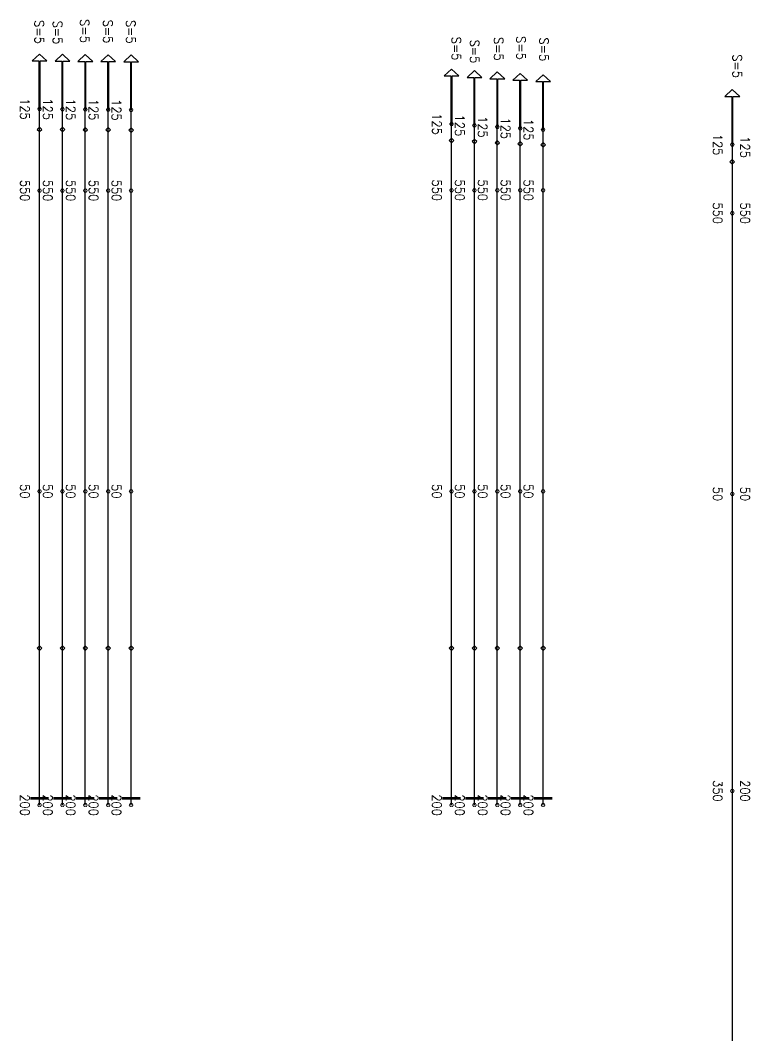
# Model space of a CAD drawing. Header units: millimetres. Extents: x -24156 to 1128921, y -12387 to 212709.
# Drawn here: x 812281 to 828214, y 58611 to 80799 of the extents above; entities that cross this region are included whole.
import ezdxf

# ---------------------------------------------------------------- set-up
doc = ezdxf.new("R2010")
doc.units = ezdxf.units.MM
doc.header["$MEASUREMENT"] = 0
doc.layers.add('Current_plane_Tendon', color=7, linetype='Continuous', true_color=0xab0000)
doc.styles.get("Standard").update_dxf_attribs({"font": 'arial.ttf'})

msp = doc.modelspace()

# ---------------------------------------------------------------- linework, layer by layer
at = {"layer": 'Current_plane_Tendon', "color": 14, "linetype": 'Continuous', "true_color": 0xab0000}
for points in [[(812712.8, 78862.9), (812712.8, 79912.9), (812862.8, 79912.9), (812700.8, 80062.9), (812538.8, 79912.9), (812688.8, 79912.9), (812688.8, 78862.9)], [(813212.8, 78857.7), (813212.8, 79907.7), (813362.8, 79907.7), (813200.8, 80057.7), (813038.8, 79907.7), (813188.8, 79907.7), (813188.8, 78857.7)], [(813712.8, 78852.4), (813712.8, 79902.4), (813862.8, 79902.4), (813700.8, 80052.4), (813538.8, 79902.4), (813688.8, 79902.4), (813688.8, 78852.4)], [(814212.8, 78847.1), (814212.8, 79897.1), (814362.8, 79897.1), (814200.8, 80047.1), (814038.8, 79897.1), (814188.8, 79897.1), (814188.8, 78847.1)], [(814712.8, 78841.8), (814712.8, 79891.8), (814862.8, 79891.8), (814700.8, 80041.8), (814538.8, 79891.8), (814688.8, 79891.8), (814688.8, 78841.8)], [(821712.8, 78532.7), (821712.8, 79582.7), (821862.8, 79582.7), (821700.8, 79732.7), (821538.8, 79582.7), (821688.8, 79582.7), (821688.8, 78532.7)], [(822212.8, 78501.9), (822212.8, 79551.9), (822362.8, 79551.9), (822200.8, 79701.9), (822038.8, 79551.9), (822188.8, 79551.9), (822188.8, 78501.9)], [(822712.8, 78471), (822712.8, 79521), (822862.8, 79521), (822700.8, 79671), (822538.8, 79521), (822688.8, 79521), (822688.8, 78471)], [(823212.8, 78440.2), (823212.8, 79490.2), (823362.8, 79490.2), (823200.8, 79640.2), (823038.8, 79490.2), (823188.8, 79490.2), (823188.8, 78440.2)], [(823712.8, 78409.4), (823712.8, 79459.4), (823862.8, 79459.4), (823700.8, 79609.4), (823538.8, 79459.4), (823688.8, 79459.4), (823688.8, 78409.4)], [(812750.8, 67077.9), (812700.8, 67127.9), (812650.8, 67077.9), (812700.8, 67027.9), (812750.8, 67077.9)], [(813250.8, 67077.9), (813200.8, 67127.9), (813150.8, 67077.9), (813200.8, 67027.9), (813250.8, 67077.9)], [(813750.8, 67077.9), (813700.8, 67127.9), (813650.8, 67077.9), (813700.8, 67027.9), (813750.8, 67077.9)], [(814250.8, 67077.9), (814200.8, 67127.9), (814150.8, 67077.9), (814200.8, 67027.9), (814250.8, 67077.9)], [(814750.8, 67077.9), (814700.8, 67127.9), (814650.8, 67077.9), (814700.8, 67027.9), (814750.8, 67077.9)], [(821750.8, 67077.9), (821700.8, 67127.9), (821650.8, 67077.9), (821700.8, 67027.9), (821750.8, 67077.9)], [(822250.8, 67077.9), (822200.8, 67127.9), (822150.8, 67077.9), (822200.8, 67027.9), (822250.8, 67077.9)], [(822750.8, 67077.9), (822700.8, 67127.9), (822650.8, 67077.9), (822700.8, 67027.9), (822750.8, 67077.9)], [(823250.8, 67077.9), (823200.8, 67127.9), (823150.8, 67077.9), (823200.8, 67027.9), (823250.8, 67077.9)], [(823750.8, 67077.9), (823700.8, 67127.9), (823650.8, 67077.9), (823700.8, 67027.9), (823750.8, 67077.9)]]:
    msp.add_lwpolyline(points, close=True, dxfattribs=at)
for points, elevation in [([(827845.8, 78083.6), (827845.8, 79133.6), (827995.8, 79133.6), (827833.8, 79283.6), (827671.8, 79133.6), (827821.8, 79133.6), (827821.8, 78083.6)], -92.7), ([(812750.8, 78416.5), (812700.8, 78466.5), (812650.8, 78416.5), (812700.8, 78366.5), (812750.8, 78416.5)], 125), ([(813250.8, 78412.6), (813200.8, 78462.6), (813150.8, 78412.6), (813200.8, 78362.6), (813250.8, 78412.6)], 125), ([(813750.8, 78408.6), (813700.8, 78458.6), (813650.8, 78408.6), (813700.8, 78358.6), (813750.8, 78408.6)], 125), ([(814250.8, 78404.7), (814200.8, 78454.7), (814150.8, 78404.7), (814200.8, 78354.7), (814250.8, 78404.7)], 125), ([(814750.8, 78400.7), (814700.8, 78450.7), (814650.8, 78400.7), (814700.8, 78350.7), (814750.8, 78400.7)], 125), ([(821750.8, 78170.9), (821700.8, 78220.9), (821650.8, 78170.9), (821700.8, 78120.9), (821750.8, 78170.9)], 125), ([(822250.8, 78147.8), (822200.8, 78197.8), (822150.8, 78147.8), (822200.8, 78097.8), (822250.8, 78147.8)], 125), ([(822750.8, 78124.7), (822700.8, 78174.7), (822650.8, 78124.7), (822700.8, 78074.7), (822750.8, 78124.7)], 125), ([(823250.8, 78101.6), (823200.8, 78151.6), (823150.8, 78101.6), (823200.8, 78051.6), (823250.8, 78101.6)], 125), ([(823750.8, 78078.4), (823700.8, 78128.4), (823650.8, 78078.4), (823700.8, 78028.4), (823750.8, 78078.4)], 125), ([(827883.7, 77708.9), (827833.7, 77758.9), (827783.7, 77708.9), (827833.7, 77658.9), (827883.7, 77708.9)], 32.3)]:
    msp.add_lwpolyline(points, close=True, dxfattribs=dict(at, elevation=elevation))
at = {"layer": 'Current_plane_Tendon', "color": 14, "linetype": 'Continuous', "true_color": 0xab0000, "const_width": 20}
for points in [[(812740.8, 78862.9), (812720.8, 78897.6), (812680.8, 78897.6), (812660.8, 78862.9), (812680.8, 78828.3), (812720.8, 78828.3)], [(813240.8, 78857.7), (813220.8, 78892.3), (813180.8, 78892.3), (813160.8, 78857.7), (813180.8, 78823), (813220.8, 78823)], [(813740.8, 78852.4), (813720.8, 78887), (813680.8, 78887), (813660.8, 78852.4), (813680.8, 78817.7), (813720.8, 78817.7)], [(814240.8, 78847.1), (814220.8, 78881.7), (814180.8, 78881.7), (814160.8, 78847.1), (814180.8, 78812.5), (814220.8, 78812.5)], [(814740.8, 78841.8), (814720.8, 78876.5), (814680.8, 78876.5), (814660.8, 78841.8), (814680.8, 78807.2), (814720.8, 78807.2)], [(821740.8, 78532.7), (821720.8, 78567.3), (821680.8, 78567.3), (821660.8, 78532.7), (821680.8, 78498), (821720.8, 78498)], [(822240.8, 78501.9), (822220.8, 78536.5), (822180.8, 78536.5), (822160.8, 78501.9), (822180.8, 78467.2), (822220.8, 78467.2)], [(822740.8, 78471), (822720.8, 78505.7), (822680.8, 78505.7), (822660.8, 78471), (822680.8, 78436.4), (822720.8, 78436.4)], [(823240.8, 78440.2), (823220.8, 78474.9), (823180.8, 78474.9), (823160.8, 78440.2), (823180.8, 78405.6), (823220.8, 78405.6)], [(823740.8, 78409.4), (823720.8, 78444), (823680.8, 78444), (823660.8, 78409.4), (823680.8, 78374.8), (823720.8, 78374.8)]]:
    msp.add_lwpolyline(points, close=True, dxfattribs=at)
for points, elevation in [([(827873.8, 78083.6), (827853.8, 78118.3), (827813.8, 78118.3), (827793.8, 78083.6), (827813.8, 78049), (827853.8, 78049)], -92.7), ([(812740.8, 77077.3), (812720.8, 77112), (812680.8, 77112), (812660.8, 77077.3), (812680.8, 77042.7), (812720.8, 77042.7)], 75), ([(813240.8, 77077.3), (813220.8, 77112), (813180.8, 77112), (813160.8, 77077.3), (813180.8, 77042.7), (813220.8, 77042.7)], 75), ([(813740.8, 77077.3), (813720.8, 77112), (813680.8, 77112), (813660.8, 77077.3), (813680.8, 77042.7), (813720.8, 77042.7)], 75), ([(814240.8, 77077.3), (814220.8, 77112), (814180.8, 77112), (814160.8, 77077.3), (814180.8, 77042.7), (814220.8, 77042.7)], 75), ([(814740.8, 77077.3), (814720.8, 77112), (814680.8, 77112), (814660.8, 77077.3), (814680.8, 77042.7), (814720.8, 77042.7)], 75), ([(821740.8, 77085.6), (821720.8, 77120.2), (821680.8, 77120.2), (821660.8, 77085.6), (821680.8, 77050.9), (821720.8, 77050.9)], 75), ([(822240.8, 77085.6), (822220.8, 77120.2), (822180.8, 77120.2), (822160.8, 77085.6), (822180.8, 77050.9), (822220.8, 77050.9)], 75), ([(822740.8, 77085.6), (822720.8, 77120.2), (822680.8, 77120.2), (822660.8, 77085.6), (822680.8, 77050.9), (822720.8, 77050.9)], 75), ([(823240.8, 77085.6), (823220.8, 77120.2), (823180.8, 77120.2), (823160.8, 77085.6), (823180.8, 77050.9), (823220.8, 77050.9)], 75), ([(823740.8, 77085.6), (823720.8, 77120.2), (823680.8, 77120.2), (823660.8, 77085.6), (823680.8, 77050.9), (823720.8, 77050.9)], 75), ([(827873.7, 76584.6), (827853.7, 76619.3), (827813.7, 76619.3), (827793.7, 76584.6), (827813.7, 76550), (827853.7, 76550)], -17.7), ([(812740.8, 70505.8), (812720.8, 70540.4), (812680.8, 70540.4), (812660.8, 70505.8), (812680.8, 70471.1), (812720.8, 70471.1)], -350), ([(813240.8, 70505.8), (813220.8, 70540.4), (813180.8, 70540.4), (813160.8, 70505.8), (813180.8, 70471.1), (813220.8, 70471.1)], -350), ([(813740.8, 70505.8), (813720.8, 70540.4), (813680.8, 70540.4), (813660.8, 70505.8), (813680.8, 70471.1), (813720.8, 70471.1)], -350), ([(814240.8, 70505.8), (814220.8, 70540.4), (814180.8, 70540.4), (814160.8, 70505.8), (814180.8, 70471.1), (814220.8, 70471.1)], -350), ([(814740.8, 70505.8), (814720.8, 70540.4), (814680.8, 70540.4), (814660.8, 70505.8), (814680.8, 70471.1), (814720.8, 70471.1)], -350), ([(821740.8, 70505.8), (821720.8, 70540.4), (821680.8, 70540.4), (821660.8, 70505.8), (821680.8, 70471.1), (821720.8, 70471.1)], -350), ([(822240.8, 70505.8), (822220.8, 70540.4), (822180.8, 70540.4), (822160.8, 70505.8), (822180.8, 70471.1), (822220.8, 70471.1)], -350), ([(822740.8, 70505.8), (822720.8, 70540.4), (822680.8, 70540.4), (822660.8, 70505.8), (822680.8, 70471.1), (822720.8, 70471.1)], -350), ([(823240.8, 70505.8), (823220.8, 70540.4), (823180.8, 70540.4), (823160.8, 70505.8), (823180.8, 70471.1), (823220.8, 70471.1)], -350), ([(823740.8, 70505.8), (823720.8, 70540.4), (823680.8, 70540.4), (823660.8, 70505.8), (823680.8, 70471.1), (823720.8, 70471.1)], -350), ([(827873.7, 70449.5), (827853.7, 70484.1), (827813.7, 70484.1), (827793.7, 70449.5), (827813.7, 70414.8), (827853.7, 70414.8)], -200), ([(827873.7, 63958.3), (827853.7, 63992.9), (827813.7, 63992.9), (827793.7, 63958.3), (827813.7, 63923.6), (827853.7, 63923.6)], -50), ([(812740.8, 63650), (812720.8, 63684.6), (812680.8, 63684.6), (812660.8, 63650), (812680.8, 63615.4), (812720.8, 63615.4)], -200), ([(813240.8, 63650), (813220.8, 63684.6), (813180.8, 63684.6), (813160.8, 63650), (813180.8, 63615.4), (813220.8, 63615.4)], -200), ([(813740.8, 63650), (813720.8, 63684.6), (813680.8, 63684.6), (813660.8, 63650), (813680.8, 63615.4), (813720.8, 63615.4)], -200), ([(814240.8, 63650), (814220.8, 63684.6), (814180.8, 63684.6), (814160.8, 63650), (814180.8, 63615.4), (814220.8, 63615.4)], -200), ([(814740.8, 63650), (814720.8, 63684.6), (814680.8, 63684.6), (814660.8, 63650), (814680.8, 63615.4), (814720.8, 63615.4)], -200), ([(821740.8, 63650), (821720.8, 63684.6), (821680.8, 63684.6), (821660.8, 63650), (821680.8, 63615.4), (821720.8, 63615.4)], -200), ([(822240.8, 63650), (822220.8, 63684.6), (822180.8, 63684.6), (822160.8, 63650), (822180.8, 63615.4), (822220.8, 63615.4)], -200), ([(822740.8, 63650), (822720.8, 63684.6), (822680.8, 63684.6), (822660.8, 63650), (822680.8, 63615.4), (822720.8, 63615.4)], -200), ([(823240.8, 63650), (823220.8, 63684.6), (823180.8, 63684.6), (823160.8, 63650), (823180.8, 63615.4), (823220.8, 63615.4)], -200), ([(823740.8, 63650), (823720.8, 63684.6), (823680.8, 63684.6), (823660.8, 63650), (823680.8, 63615.4), (823720.8, 63615.4)], -200)]:
    msp.add_lwpolyline(points, close=True, dxfattribs=dict(at, elevation=elevation))
at = {"layer": 'Current_plane_Tendon', "color": 14, "linetype": 'Continuous', "true_color": 0xab0000, "const_width": 60, "elevation": -200}
for points in [[(812500.8, 63800), (812900.8, 63800)], [(813000.8, 63800), (813400.8, 63800)], [(813500.8, 63800), (813900.8, 63800)], [(814000.8, 63800), (814400.8, 63800)], [(814500.8, 63800), (814900.8, 63800)], [(821500.8, 63800), (821900.8, 63800)], [(822000.8, 63800), (822400.8, 63800)], [(822500.8, 63800), (822900.8, 63800)], [(823000.8, 63800), (823400.8, 63800)], [(823500.8, 63800), (823900.8, 63800)]]:
    msp.add_lwpolyline(points, dxfattribs=at)
at = {"layer": 'Current_plane_Tendon', "color": 14, "linetype": 'Continuous', "true_color": 0xab0000}
for points in [[(812700.8, 77077.3, 75), (812700.8, 77255.9, 74.2), (812700.8, 77434.5, 72), (812700.8, 77613, 68.3), (812700.8, 77791.6, 63), (812700.8, 77970.1, 56.3), (812700.8, 78148.7, 48), (812700.8, 78327.3, 38.2), (812700.8, 78505.8, 27), (812700.8, 78684.4, 14.2), (812700.8, 78862.9, 0)], [(813200.8, 77077.3, 75), (813200.8, 77239.2, 74.4), (813200.8, 77401, 72.5), (813200.8, 77562.9, 69.4), (813200.8, 77724.7, 65.1), (813200.8, 77886.6, 59.5), (813200.8, 78048.4, 52.7), (813200.8, 78210.3, 44.6), (813200.8, 78372.1, 35.3), (813200.8, 78534, 24.8), (813200.8, 78695.8, 13), (813200.8, 78857.7, 0)], [(813700.8, 77077.3, 75), (813700.8, 77254.8, 74.2), (813700.8, 77432.3, 72), (813700.8, 77609.9, 68.3), (813700.8, 77787.4, 63), (813700.8, 77964.9, 56.3), (813700.8, 78142.4, 48), (813700.8, 78319.9, 38.2), (813700.8, 78497.4, 27), (813700.8, 78674.9, 14.2), (813700.8, 78852.4, 0)], [(814200.8, 77077.3, 75), (814200.8, 77238.2, 74.4), (814200.8, 77399.1, 72.5), (814200.8, 77560, 69.4), (814200.8, 77720.9, 65.1), (814200.8, 77881.8, 59.5), (814200.8, 78042.7, 52.7), (814200.8, 78203.6, 44.6), (814200.8, 78364.4, 35.3), (814200.8, 78525.3, 24.8), (814200.8, 78686.2, 13), (814200.8, 78847.1, 0)], [(814700.8, 77077.3, 75), (814700.8, 77237.7, 74.4), (814700.8, 77398.2, 72.5), (814700.8, 77558.6, 69.4), (814700.8, 77719, 65.1), (814700.8, 77879.4, 59.5), (814700.8, 78039.8, 52.7), (814700.8, 78200.2, 44.6), (814700.8, 78360.6, 35.3), (814700.8, 78521, 24.8), (814700.8, 78681.4, 13), (814700.8, 78841.8, 0)], [(821700.8, 77085.6, 75), (821700.8, 77230.3, 74.2), (821700.8, 77375, 72), (821700.8, 77519.7, 68.3), (821700.8, 77664.4, 63), (821700.8, 77809.1, 56.3), (821700.8, 77953.8, 48), (821700.8, 78098.5, 38.2), (821700.8, 78243.3, 27), (821700.8, 78388, 14.2), (821700.8, 78532.7, 0)], [(822200.8, 77085.6, 75), (822200.8, 77214.3, 74.4), (822200.8, 77343.1, 72.5), (822200.8, 77471.8, 69.4), (822200.8, 77600.6, 65.1), (822200.8, 77729.3, 59.5), (822200.8, 77858.1, 52.7), (822200.8, 77986.8, 44.6), (822200.8, 78115.6, 35.3), (822200.8, 78244.4, 24.8), (822200.8, 78373.1, 13), (822200.8, 78501.9, 0)], [(822700.8, 77085.6, 75), (822700.8, 77211.5, 74.4), (822700.8, 77337.5, 72.5), (822700.8, 77463.4, 69.4), (822700.8, 77589.4, 65.1), (822700.8, 77715.3, 59.5), (822700.8, 77841.3, 52.7), (822700.8, 77967.2, 44.6), (822700.8, 78093.2, 35.3), (822700.8, 78219.1, 24.8), (822700.8, 78345.1, 13), (822700.8, 78471, 0)], [(823200.8, 77085.6, 75), (823200.8, 77208.7, 74.4), (823200.8, 77331.9, 72.5), (823200.8, 77455, 69.4), (823200.8, 77578.2, 65.1), (823200.8, 77701.3, 59.5), (823200.8, 77824.5, 52.7), (823200.8, 77947.6, 44.6), (823200.8, 78070.8, 35.3), (823200.8, 78193.9, 24.8), (823200.8, 78317.1, 13), (823200.8, 78440.2, 0)], [(823700.8, 77085.6, 75), (823700.8, 77205.9, 74.4), (823700.8, 77326.3, 72.5), (823700.8, 77446.6, 69.4), (823700.8, 77567, 65.1), (823700.8, 77687.3, 59.5), (823700.8, 77807.7, 52.7), (823700.8, 77928, 44.6), (823700.8, 78048.4, 35.3), (823700.8, 78168.7, 24.8), (823700.8, 78289.1, 13), (823700.8, 78409.4, 0)], [(827833.8, 78083.6, -92.7), (827833.8, 77947.4, -79.7), (827833.8, 77811.1, -67.9), (827833.7, 77674.8, -57.4), (827833.7, 77538.5, -48.1), (827833.7, 77402.3, -40), (827833.7, 77266, -33.2), (827833.7, 77129.7, -27.6), (827833.7, 76993.5, -23.3), (827833.7, 76857.2, -20.2), (827833.7, 76720.9, -18.3), (827833.7, 76584.6, -17.7)], [(812700.8, 63650, -200), (812700.8, 64507, -204.7), (812700.8, 65363.9, -218.8), (812700.8, 66220.9, -242.2), (812700.8, 67077.9, -275), (812700.8, 67934.9, -307.8), (812700.8, 68791.8, -331.3), (812700.8, 69648.8, -345.3), (812700.8, 70505.8, -350), (812700.8, 71362.7, -340.6), (812700.8, 72219.7, -312.5), (812700.8, 73076.7, -265.6), (812700.8, 73933.6, -200), (812700.8, 74790.6, -134.4), (812700.8, 75647.6, -87.5), (812700.8, 76504.6, -59.4), (812700.8, 77361.5, -50)], [(813200.8, 63650, -200), (813200.8, 64507, -204.7), (813200.8, 65363.9, -218.8), (813200.8, 66220.9, -242.2), (813200.8, 67077.9, -275), (813200.8, 67934.9, -307.8), (813200.8, 68791.8, -331.3), (813200.8, 69648.8, -345.3), (813200.8, 70505.8, -350), (813200.8, 71362.7, -340.6), (813200.8, 72219.7, -312.5), (813200.8, 73076.7, -265.6), (813200.8, 73933.6, -200), (813200.8, 74790.6, -134.4), (813200.8, 75647.6, -87.5), (813200.8, 76504.6, -59.4), (813200.8, 77361.5, -50)], [(813700.8, 63650, -200), (813700.8, 64507, -204.7), (813700.8, 65363.9, -218.8), (813700.8, 66220.9, -242.2), (813700.8, 67077.9, -275), (813700.8, 67934.9, -307.8), (813700.8, 68791.8, -331.3), (813700.8, 69648.8, -345.3), (813700.8, 70505.8, -350), (813700.8, 71362.7, -340.6), (813700.8, 72219.7, -312.5), (813700.8, 73076.7, -265.6), (813700.8, 73933.6, -200), (813700.8, 74790.6, -134.4), (813700.8, 75647.6, -87.5), (813700.8, 76504.6, -59.4), (813700.8, 77361.5, -50)], [(814200.8, 63650, -200), (814200.8, 64507, -204.7), (814200.8, 65363.9, -218.8), (814200.8, 66220.9, -242.2), (814200.8, 67077.9, -275), (814200.8, 67934.9, -307.8), (814200.8, 68791.8, -331.3), (814200.8, 69648.8, -345.3), (814200.8, 70505.8, -350), (814200.8, 71362.7, -340.6), (814200.8, 72219.7, -312.5), (814200.8, 73076.7, -265.6), (814200.8, 73933.6, -200), (814200.8, 74790.6, -134.4), (814200.8, 75647.6, -87.5), (814200.8, 76504.6, -59.4), (814200.8, 77361.5, -50)], [(814700.8, 63650, -200), (814700.8, 64507, -204.7), (814700.8, 65363.9, -218.8), (814700.8, 66220.9, -242.2), (814700.8, 67077.9, -275), (814700.8, 67934.9, -307.8), (814700.8, 68791.8, -331.3), (814700.8, 69648.8, -345.3), (814700.8, 70505.8, -350), (814700.8, 71362.7, -340.6), (814700.8, 72219.7, -312.5), (814700.8, 73076.7, -265.6), (814700.8, 73933.6, -200), (814700.8, 74790.6, -134.4), (814700.8, 75647.6, -87.5), (814700.8, 76504.6, -59.4), (814700.8, 77361.5, -50)], [(821700.8, 63650, -200), (821700.8, 64507, -204.7), (821700.8, 65363.9, -218.8), (821700.8, 66220.9, -242.2), (821700.8, 67077.9, -275), (821700.8, 67934.9, -307.8), (821700.8, 68791.8, -331.3), (821700.8, 69648.8, -345.3), (821700.8, 70505.8, -350), (821700.8, 71362.7, -340.6), (821700.8, 72219.7, -312.5), (821700.8, 73076.7, -265.6), (821700.8, 73933.6, -200), (821700.8, 74790.6, -134.4), (821700.8, 75647.6, -87.5), (821700.8, 76504.6, -59.4), (821700.8, 77361.5, -50)], [(822200.8, 63650, -200), (822200.8, 64507, -204.7), (822200.8, 65363.9, -218.8), (822200.8, 66220.9, -242.2), (822200.8, 67077.9, -275), (822200.8, 67934.9, -307.8), (822200.8, 68791.8, -331.3), (822200.8, 69648.8, -345.3), (822200.8, 70505.8, -350), (822200.8, 71362.7, -340.6), (822200.8, 72219.7, -312.5), (822200.8, 73076.7, -265.6), (822200.8, 73933.6, -200), (822200.8, 74790.6, -134.4), (822200.8, 75647.6, -87.5), (822200.8, 76504.6, -59.4), (822200.8, 77361.5, -50)], [(822700.8, 63650, -200), (822700.8, 64507, -204.7), (822700.8, 65363.9, -218.8), (822700.8, 66220.9, -242.2), (822700.8, 67077.9, -275), (822700.8, 67934.9, -307.8), (822700.8, 68791.8, -331.3), (822700.8, 69648.8, -345.3), (822700.8, 70505.8, -350), (822700.8, 71362.7, -340.6), (822700.8, 72219.7, -312.5), (822700.8, 73076.7, -265.6), (822700.8, 73933.6, -200), (822700.8, 74790.6, -134.4), (822700.8, 75647.6, -87.5), (822700.8, 76504.6, -59.4), (822700.8, 77361.5, -50)], [(823200.8, 63650, -200), (823200.8, 64507, -204.7), (823200.8, 65363.9, -218.8), (823200.8, 66220.9, -242.2), (823200.8, 67077.9, -275), (823200.8, 67934.9, -307.8), (823200.8, 68791.8, -331.3), (823200.8, 69648.8, -345.3), (823200.8, 70505.8, -350), (823200.8, 71362.7, -340.6), (823200.8, 72219.7, -312.5), (823200.8, 73076.7, -265.6), (823200.8, 73933.6, -200), (823200.8, 74790.6, -134.4), (823200.8, 75647.6, -87.5), (823200.8, 76504.6, -59.4), (823200.8, 77361.5, -50)], [(823700.8, 63650, -200), (823700.8, 64507, -204.7), (823700.8, 65363.9, -218.8), (823700.8, 66220.9, -242.2), (823700.8, 67077.9, -275), (823700.8, 67934.9, -307.8), (823700.8, 68791.8, -331.3), (823700.8, 69648.8, -345.3), (823700.8, 70505.8, -350), (823700.8, 71362.7, -340.6), (823700.8, 72219.7, -312.5), (823700.8, 73076.7, -265.6), (823700.8, 73933.6, -200), (823700.8, 74790.6, -134.4), (823700.8, 75647.6, -87.5), (823700.8, 76504.6, -59.4), (823700.8, 77361.5, -50)], [(827833.7, 76940.7, -50), (827833.7, 76129.3, -54.7), (827833.7, 75317.9, -68.7), (827833.7, 74506.5, -92.2), (827833.7, 73695.1, -125), (827833.7, 72883.7, -157.8), (827833.7, 72072.3, -181.3), (827833.7, 71260.9, -195.3), (827833.7, 70449.5, -200), (827833.7, 69638.1, -195.3), (827833.7, 68826.7, -181.3), (827833.7, 68015.3, -157.8), (827833.7, 67203.9, -125), (827833.7, 66392.5, -92.2), (827833.7, 65581.1, -68.7), (827833.7, 64769.7, -54.7), (827833.7, 63958.3, -50)], [(827833.7, 63958.3, -50), (827833.7, 63216.3, -59.4), (827833.7, 62474.4, -87.5), (827833.7, 61732.5, -134.4), (827833.7, 60990.6, -200), (827833.7, 60248.7, -265.6), (827833.7, 59506.7, -312.5), (827833.7, 58764.8, -340.6), (827833.7, 58022.9, -350), (827833.7, 57281, -340.6), (827833.7, 56539.1, -312.5), (827833.7, 55797.1, -265.6), (827833.7, 55055.2, -200), (827833.7, 54313.3, -134.4), (827833.7, 53571.4, -87.5), (827833.7, 52829.5, -59.4), (827833.7, 52087.5, -50)]]:
    msp.add_polyline3d(points, dxfattribs=at)

# ---------------------------------------------------------------- texts
at = {"layer": 'Current_plane_Tendon', "color": 14, "linetype": 'Continuous', "true_color": 0xab0000, "char_height": 200, "attachment_point": 5}
for s, insert, rotation in [('\\FSTANDARD.shx;\xa0S=5', (812693.9, 80592.8, 125), 270), ('\\FSTANDARD.shx;\xa0S=5', (813093.9, 80582.3, 125), 270), ('\\FSTANDARD.shx;\xa0S=5', (813687.7, 80613.2, 125), 270), ('\\FSTANDARD.shx;\xa0S=5', (814193.9, 80602.7, 125), 270), ('\\FSTANDARD.shx;\xa0S=5', (814693.9, 80597.4, 125), 270), ('\\FSTANDARD.shx;\xa0S=5', (821805.2, 80229.8, 125), 270), ('\\FSTANDARD.shx;\xa0S=5', (822205.2, 80168.2, 125), 270), ('\\FSTANDARD.shx;\xa0S=5', (822728.5, 80224.2, 125), 270), ('\\FSTANDARD.shx;\xa0S=5', (823219.5, 80243.1, 125), 270), ('\\FSTANDARD.shx;\xa0S=5', (823719.5, 80212.3, 125), 270), ('\\FSTANDARD.shx;\xa0S=5', (827941.4, 79847.5, 32.3), 269.99901), ('\\FSTANDARD.shx;125', (812380.8, 78862.9), 270), ('\\FSTANDARD.shx;125', (812880.8, 78857.7), 270), ('\\FSTANDARD.shx;125', (813380.8, 78852.4), 270), ('\\FSTANDARD.shx;125', (813880.8, 78847.1), 270), ('\\FSTANDARD.shx;125', (814380.8, 78841.8), 270), ('\\FSTANDARD.shx;125', (821380.8, 78532.7), 270), ('\\FSTANDARD.shx;125', (821880.8, 78501.9), 270), ('\\FSTANDARD.shx;125', (822380.8, 78471), 270), ('\\FSTANDARD.shx;125', (822880.8, 78440.2), 270), ('\\FSTANDARD.shx;125', (823380.8, 78409.4), 270), ('\\FSTANDARD.shx;125', (827513.8, 78083.6, -92.7), 269.99901), ('\\FSTANDARD.shx;125', (828113.8, 78028.5, -92.7), 269.99901), ('\\FSTANDARD.shx;550', (812380.8, 77077.3, 75), 270), ('\\FSTANDARD.shx;550', (812880.8, 77077.3, 75), 270), ('\\FSTANDARD.shx;550', (813380.8, 77077.3, 75), 270), ('\\FSTANDARD.shx;550', (813880.8, 77077.3, 75), 270), ('\\FSTANDARD.shx;550', (814380.8, 77077.3, 75), 270), ('\\FSTANDARD.shx;550', (821380.8, 77085.6, 75), 270), ('\\FSTANDARD.shx;550', (821880.8, 77085.6, 75), 270), ('\\FSTANDARD.shx;550', (822380.8, 77085.6, 75), 270), ('\\FSTANDARD.shx;550', (822880.8, 77085.6, 75), 270), ('\\FSTANDARD.shx;550', (823380.8, 77085.6, 75), 270), ('\\FSTANDARD.shx;550', (827513.7, 76584.6, -17.7), 269.99983), ('\\FSTANDARD.shx;550', (828113.7, 76584.6, -17.7), 269.99983), ('\\FSTANDARD.shx;50', (812380.8, 70505.8, -350), 270), ('\\FSTANDARD.shx;50', (812880.8, 70505.8, -350), 270), ('\\FSTANDARD.shx;50', (813380.8, 70505.8, -350), 270), ('\\FSTANDARD.shx;50', (813880.8, 70505.8, -350), 270), ('\\FSTANDARD.shx;50', (814380.8, 70505.8, -350), 270), ('\\FSTANDARD.shx;50', (821380.8, 70505.8, -350), 270), ('\\FSTANDARD.shx;50', (821880.8, 70505.8, -350), 270), ('\\FSTANDARD.shx;50', (822380.8, 70505.8, -350), 270), ('\\FSTANDARD.shx;50', (822880.8, 70505.8, -350), 270), ('\\FSTANDARD.shx;50', (823380.8, 70505.8, -350), 270), ('\\FSTANDARD.shx;50', (827513.7, 70449.5, -200), 269.99983), ('\\FSTANDARD.shx;50', (828113.7, 70449.5, -200), 269.99983), ('\\FSTANDARD.shx;350', (827513.7, 63958.3, -50), 270), ('\\FSTANDARD.shx;200', (828113.7, 63958.3, -50), 270), ('\\FSTANDARD.shx;200', (812380.8, 63650, -200), 270), ('\\FSTANDARD.shx;200', (812880.8, 63650, -200), 270), ('\\FSTANDARD.shx;200', (813380.8, 63650, -200), 270), ('\\FSTANDARD.shx;200', (813880.8, 63650, -200), 270), ('\\FSTANDARD.shx;200', (814380.8, 63650, -200), 270), ('\\FSTANDARD.shx;200', (821380.8, 63650, -200), 270), ('\\FSTANDARD.shx;200', (821880.8, 63650, -200), 270), ('\\FSTANDARD.shx;200', (822380.8, 63650, -200), 270), ('\\FSTANDARD.shx;200', (822880.8, 63650, -200), 270), ('\\FSTANDARD.shx;200', (823380.8, 63650, -200), 270)]:
    msp.add_mtext(s, dxfattribs=dict(at, insert=insert, rotation=rotation))

doc.saveas('drawing.dxf')
